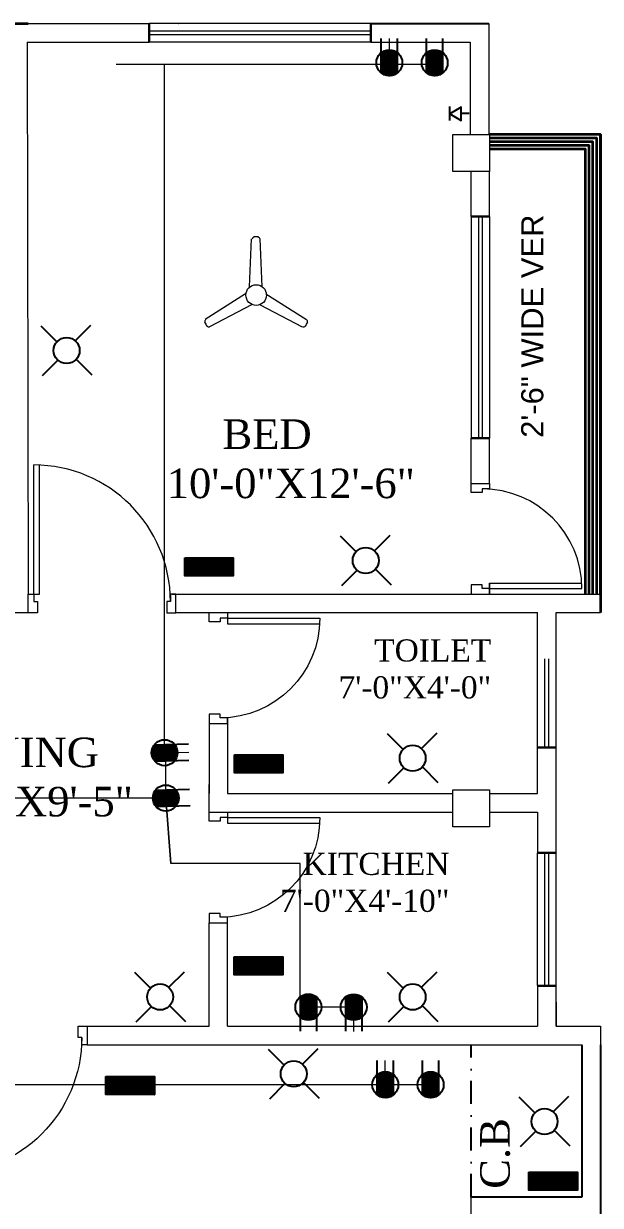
# Model space of a CAD drawing. Header units: inches. Extents: x 1582 to 2158, y 663 to 1214.
# Drawn here: x 2002.2 to 2158.5, y 894.3 to 1214.3 of the extents above; entities that cross this region are included whole.
import ezdxf

# ---------------------------------------------------------------- set-up
doc = ezdxf.new("R2010")
doc.units = ezdxf.units.IN
doc.header["$MEASUREMENT"] = 0
doc.linetypes.add('DASHDOT2', pattern=[0.5, 0.25, -0.125, 0, -0.125])
for name, color, linetype in [('2-Text', 7, 'Continuous'), ('Electrical', 130, 'Continuous'), ('PDF_dim', 4, 'Continuous')]:
    doc.layers.add(name, color=color, linetype=linetype)
for name, color, linetype, lineweight in [('DOOR', 252, 'Continuous', 15), ('FIXT', 1, 'Continuous', 9), ('illustr-TOILET FIXTURE', 204, 'Continuous', 9), ('sajib', 140, 'Continuous', 30), ('WALL', 253, 'Continuous', 35)]:
    doc.layers.add(name, color=color, linetype=linetype, lineweight=lineweight)
doc.layers.add('Ver', color=7, linetype='Continuous', lineweight=9, true_color=0x2618ec)
doc.styles.add('h6', font='arial.ttf', dxfattribs={"height": 6})
doc.styles.add('RS4', font='sylfaen.ttf', dxfattribs={"height": 12})

# ---------------------------------------------------------------- blocks, each defined once
blk = doc.blocks.new('GDFGD')
at = {"layer": 'DOOR'}
for p, q in [((-3036.95, 2150.78), (-3036.95, 2185.78)), ((-3035.45, 2150.78), (-3035.45, 2185.75)), ((-3036.95, 2150.78), (-3035.45, 2150.78))]:
    blk.add_line(p, q, dxfattribs=at)
for points in [[(-3038.45, 2150.78), (-3036.95, 2150.78), (-3036.95, 2148.78), (-3035.95, 2148.78), (-3035.95, 2145.78), (-3038.45, 2145.78)], [(-2998.45, 2150.78), (-2999.95, 2150.78), (-2999.95, 2148.78), (-3000.95, 2148.78), (-3000.95, 2145.78), (-2998.45, 2145.78)]]:
    blk.add_lwpolyline(points, close=True, dxfattribs=at)
blk.add_arc((-3036.95, 2148.78), 37, 0, 90, dxfattribs=at)
blk = doc.blocks.new('RTRTR')
at = {"layer": 'DOOR'}
for p, q in [((-723.21, 2222.65), (-723.21, 2247.61)), ((-721.71, 2222.65), (-721.71, 2247.65)), ((-721.71, 2222.65), (-723.21, 2222.65))]:
    blk.add_line(p, q, dxfattribs=at)
for points in [[(-750.21, 2222.65), (-748.71, 2222.65), (-748.71, 2220.65), (-747.71, 2220.65), (-747.71, 2217.65), (-750.21, 2217.65)], [(-720.21, 2222.65), (-721.71, 2222.65), (-721.71, 2220.65), (-722.71, 2220.65), (-722.71, 2217.65), (-720.21, 2217.65)]]:
    blk.add_lwpolyline(points, close=True, dxfattribs=at)
blk.add_arc((-721.71, 2220.65), 27, 90, 180, dxfattribs=at)
blk = doc.blocks.new('*U73')
at = {"layer": 'Electrical'}
blk.add_line((-2.12, -2.12), (2.12, 2.12), dxfattribs=at)
blk = doc.blocks.new('*U74')
at = {"layer": 'Electrical', "color": 0, "linetype": 'ByBlock', "lineweight": -2, "transparency": 16777216}
for p, rotation in [((326.73, 527.13), 90.00000000000001), ((326.98, 517.91), 180), ((336.2, 518.17), 270)]:
    blk.add_blockref('*U73', p, dxfattribs=dict(at, rotation=rotation))
blk.add_blockref('*U73', (335.94, 527.38), dxfattribs=at)
blk = doc.blocks.new('*U75')
at = {"layer": 'Electrical'}
blk.add_line((-2.12, -2.12), (2.12, 2.12), dxfattribs=at)
blk = doc.blocks.new('*U76')
at = {"layer": 'Electrical', "color": 0, "linetype": 'ByBlock', "lineweight": -2, "transparency": 16777216}
for p, rotation in [((326.73, 527.13), 90.00000000000001), ((326.98, 517.91), 180), ((336.2, 518.17), 270)]:
    blk.add_blockref('*U75', p, dxfattribs=dict(at, rotation=rotation))
blk.add_blockref('*U75', (335.94, 527.38), dxfattribs=at)
blk = doc.blocks.new('*U77')
at = {"layer": 'Electrical'}
blk.add_line((-2.12, -2.12), (2.12, 2.12), dxfattribs=at)
blk = doc.blocks.new('*U78')
at = {"layer": 'Electrical', "color": 0, "linetype": 'ByBlock', "lineweight": -2, "transparency": 16777216}
for p, rotation in [((326.73, 527.13), 90.00000000000001), ((326.98, 517.91), 180), ((336.2, 518.17), 270)]:
    blk.add_blockref('*U77', p, dxfattribs=dict(at, rotation=rotation))
blk.add_blockref('*U77', (335.94, 527.38), dxfattribs=at)
blk = doc.blocks.new('*U79')
at = {"layer": 'Electrical'}
blk.add_line((-2.12, -2.12), (2.12, 2.12), dxfattribs=at)
blk = doc.blocks.new('*U80')
at = {"layer": 'Electrical', "color": 0, "linetype": 'ByBlock', "lineweight": -2, "transparency": 16777216}
for p, rotation in [((326.73, 527.13), 90.00000000000001), ((326.98, 517.91), 180), ((336.2, 518.17), 270)]:
    blk.add_blockref('*U79', p, dxfattribs=dict(at, rotation=rotation))
blk.add_blockref('*U79', (335.94, 527.38), dxfattribs=at)
blk = doc.blocks.new('*U87')
at = {"layer": 'Electrical'}
blk.add_line((-2.12, -2.12), (2.12, 2.12), dxfattribs=at)
blk = doc.blocks.new('*U88')
at = {"layer": 'Electrical', "color": 0, "linetype": 'ByBlock', "lineweight": -2, "transparency": 16777216}
for p, rotation in [((326.73, 527.13), 90.00000000000001), ((326.98, 517.91), 180), ((336.2, 518.17), 270)]:
    blk.add_blockref('*U87', p, dxfattribs=dict(at, rotation=rotation))
blk.add_blockref('*U87', (335.94, 527.38), dxfattribs=at)
blk = doc.blocks.new('*U99')
at = {"layer": 'Electrical'}
blk.add_line((-2.12, -2.12), (2.12, 2.12), dxfattribs=at)
blk = doc.blocks.new('*U100')
at = {"layer": 'Electrical', "color": 0, "linetype": 'ByBlock', "lineweight": -2, "transparency": 16777216}
for p, rotation in [((326.73, 527.13), 90.00000000000001), ((326.98, 517.91), 180), ((336.2, 518.17), 270)]:
    blk.add_blockref('*U99', p, dxfattribs=dict(at, rotation=rotation))
blk.add_blockref('*U99', (335.94, 527.38), dxfattribs=at)
blk = doc.blocks.new('*U128')
at = {"layer": 'Electrical'}
blk.add_line((-2.12, -2.12), (2.12, 2.12), dxfattribs=at)
blk = doc.blocks.new('*U129')
at = {"layer": 'Electrical', "color": 0, "linetype": 'ByBlock', "lineweight": -2, "transparency": 16777216}
for p, rotation in [((326.73, 527.13), 90.00000000000001), ((326.98, 517.91), 180), ((336.2, 518.17), 270)]:
    blk.add_blockref('*U128', p, dxfattribs=dict(at, rotation=rotation))
blk.add_blockref('*U128', (335.94, 527.38), dxfattribs=at)

msp = doc.modelspace()

# ---------------------------------------------------------------- hatches: boundary and pattern name
at = {"layer": 'Electrical'}
h = msp.add_hatch(dxfattribs=at)
h.set_pattern_fill('ANSI31', color=256)
h.paths.add_polyline_path([(1720.04, 1204.68, 0.172491), (1717.82, 1205.47), (1717.82, 1198.43, 0.172491), (1720.04, 1199.22)])
h.paths.add_polyline_path([(1717.82, 1205.47, 0.172491), (1715.6, 1204.68), (1715.6, 1199.22, 0.172491), (1717.82, 1198.43)])
h.paths.add_polyline_path([(1732.32, 1204.68, 0.35556), (1727.88, 1204.68), (1727.88, 1199.22, 0.35556), (1732.32, 1199.22)])
h.paths.add_polyline_path([(1709.02, 1013.88), (1703.56, 1013.89, 0.172491), (1702.76, 1011.67), (1709.8, 1011.66, 0.172491)])
h.paths.add_polyline_path([(1709.8, 1011.66), (1702.76, 1011.67, 0.172491), (1703.55, 1009.45), (1709.01, 1009.44, 0.172491)])
h.paths.add_polyline_path([(1709.04, 1026.16), (1703.58, 1026.17, 0.172942), (1702.79, 1023.94, 0.172039), (1703.57, 1021.72), (1709.03, 1021.71, 0.172942), (1709.82, 1023.94, 0.172039)])
h.paths.add_polyline_path([(1635.4, 930.46, 0.172491), (1633.18, 929.67), (1633.18, 924.21, 0.172491), (1635.4, 923.42)])
h.paths.add_polyline_path([(1637.62, 929.67, 0.172491), (1635.4, 930.46), (1635.4, 923.42, 0.172491), (1637.62, 924.21)])
h.paths.add_polyline_path([(1649.9, 929.67, 0.35556), (1645.46, 929.67), (1645.46, 924.21, 0.35556), (1649.9, 924.21)])
h.paths.add_polyline_path([(1763.9, 1128.32, 0.005822), (1763.9, 1128.4), (1756.86, 1128.24, 0.172491), (1757.7, 1126.04), (1763.16, 1126.16, 0.166501)])
h.paths.add_polyline_path([(1756.86, 1128.32, 0.005822), (1756.86, 1128.24), (1763.9, 1128.4, 0.988423)])
h.paths.add_polyline_path([(1762.77, 1142.88), (1757.31, 1142.75, 0.166501), (1756.57, 1140.6, 0.178492), (1757.42, 1138.31), (1762.87, 1138.44, 0.166501), (1763.61, 1140.6, 0.178492)])
h.paths.add_polyline_path([(1872.1, 1124.2), (1866.65, 1124.2, 0.172657), (1865.85, 1121.98, 0.172325), (1866.64, 1119.76), (1872.1, 1119.76, 0.172657), (1872.89, 1121.98, 0.172325)])
h.paths.add_polyline_path([(1872.9, 1134.26), (1865.86, 1134.26, 0.172491), (1866.65, 1132.04), (1872.11, 1132.04, 0.172491)])
h.paths.add_polyline_path([(1872.11, 1136.48), (1866.65, 1136.48, 0.172491), (1865.86, 1134.26), (1872.9, 1134.26, 0.172491)])
h.paths.add_polyline_path([(1676.52, 950.7, 0.35556), (1672.08, 950.7), (1672.07, 945.25, 0.35556), (1676.51, 945.24)])
h.paths.add_polyline_path([(1686.58, 951.48, 0.172491), (1684.36, 950.69), (1684.35, 945.23, 0.172491), (1686.57, 944.44)])
h.paths.add_polyline_path([(1688.8, 950.69, 0.172491), (1686.58, 951.48), (1686.57, 944.44, 0.172491), (1688.79, 945.23)])
h.paths.add_polyline_path([(1787.47, 919.36), (1780.44, 919.43, 0.172491), (1781.21, 917.2), (1786.66, 917.14, 0.172491)])
h.paths.add_polyline_path([(1786.71, 921.59), (1781.25, 921.64, 0.172491), (1780.44, 919.43), (1787.47, 919.36, 0.172491)])
h.paths.add_polyline_path([(1787.59, 931.67, 0.169964), (1786.83, 933.86), (1781.37, 933.92, 0.175019), (1780.56, 931.67, 0.169964), (1781.33, 929.48), (1786.78, 929.42, 0.175019)])
h.paths.add_polyline_path([(2114.7, 929.67, 0.35556), (2110.26, 929.67), (2110.26, 924.21, 0.35556), (2114.7, 924.21)])
h.paths.add_polyline_path([(2102.42, 929.67, 0.172491), (2100.2, 930.46), (2100.2, 923.42, 0.172491), (2102.42, 924.21)])
h.paths.add_polyline_path([(2100.2, 930.46, 0.172491), (2097.98, 929.67), (2097.98, 924.21, 0.172491), (2100.2, 923.42)])
h.paths.add_polyline_path([(1938.97, 930.52), (1931.94, 930.52, 0.172491), (1932.73, 928.3), (1938.19, 928.3, 0.172491)])
h.paths.add_polyline_path([(1938.19, 932.74), (1932.73, 932.74, 0.172491), (1931.94, 930.52), (1938.97, 930.52, 0.172491)])
h.paths.add_polyline_path([(1938.97, 942.8, 0.172491), (1938.19, 945.02), (1932.73, 945.02, 0.172491), (1931.94, 942.8, 0.172491), (1932.73, 940.58), (1938.19, 940.58, 0.172491)])
h.paths.add_polyline_path([(2044.24, 1004.57, 0.179107), (2043.39, 1006.86), (2037.94, 1006.72, 0.165889), (2037.2, 1004.57, 0.179107), (2038.05, 1002.28), (2043.5, 1002.42, 0.165889)])
h.paths.add_polyline_path([(2043.92, 1016.85, 0.006418), (2043.92, 1016.94), (2036.89, 1016.76, 0.172491), (2037.73, 1014.56), (2043.19, 1014.7, 0.165889)])
h.paths.add_polyline_path([(2043.08, 1019.14), (2037.62, 1019, 0.165889), (2036.89, 1016.85, 0.006418), (2036.89, 1016.76), (2043.92, 1016.94, 0.172491)])
h.paths.add_polyline_path([(2101.29, 1207.19, 0.172491), (2099.07, 1206.4), (2099.07, 1200.94, 0.172491), (2101.29, 1200.15)])
h.paths.add_polyline_path([(2103.51, 1206.4, 0.172491), (2101.29, 1207.19), (2101.29, 1200.15, 0.172491), (2103.51, 1200.94)])
h.paths.add_polyline_path([(2115.79, 1206.4, 0.35556), (2111.35, 1206.4), (2111.35, 1200.94, 0.35556), (2115.79, 1200.94)])
h = msp.add_hatch(dxfattribs=at)
h.set_pattern_fill('ANSI31', color=256)
h.set_pattern_definition([(45, (366.70776, 3.36788), (-0.088388348, 0.088388348), [])])
h.paths.add_polyline_path([(2059.01, 1069.56), (2045.87, 1069.56), (2045.87, 1064.71), (2059.01, 1064.71)])
h = msp.add_hatch(dxfattribs=at)
h.set_pattern_fill('ANSI31', color=256)
h.set_pattern_definition([(45, (380.15911, -49.92871), (-0.088388348, 0.088388348), [])])
h.paths.add_polyline_path([(2072.46, 1016.26), (2059.32, 1016.26), (2059.32, 1011.41), (2072.46, 1011.41)])
h = msp.add_hatch(dxfattribs=at)
h.set_pattern_fill('ANSI31', color=256)
h.set_pattern_definition([(45, (380.13119, -104.63006), (-0.088388348, 0.088388348), [])])
h.paths.add_polyline_path([(2072.43, 961.56), (2059.29, 961.56), (2059.29, 956.71), (2072.43, 956.71)])
h = msp.add_hatch(dxfattribs=at)
h.set_pattern_fill('ANSI31', color=256)
h.set_pattern_definition([(45, (345.36387, -137.06251), (-0.088388348, 0.088388348), [])])
h.paths.add_polyline_path([(2037.67, 929.13), (2024.52, 929.13), (2024.52, 924.28), (2037.67, 924.28)])
h = msp.add_hatch(dxfattribs=at)
h.set_pattern_fill('ANSI31', color=256)
h.set_pattern_definition([(45, (459.94907, -162.91697), (-0.088388348, 0.088388348), [])])
h.paths.add_polyline_path([(2152.25, 903.27), (2139.11, 903.27), (2139.11, 898.42), (2152.25, 898.42)])
at = {"layer": 'FIXT', "true_color": 0xadddf7}
h = msp.add_hatch(dxfattribs=at)
h.set_pattern_fill('ANSI31', color=141)
h.paths.add_polyline_path([(2093.85, 950.69, 0.172491), (2091.63, 951.48), (2091.62, 944.44, 0.172491), (2093.84, 945.23)])
h.paths.add_polyline_path([(2091.63, 951.48, 0.172491), (2089.41, 950.69), (2089.4, 945.23, 0.172491), (2091.62, 944.44)])
h.paths.add_polyline_path([(2072.43, 961.57), (2059.29, 961.57), (2059.29, 956.72), (2072.43, 956.72)])
at = {"layer": 'FIXT'}
h = msp.add_hatch(dxfattribs=at)
h.set_pattern_fill('ANSI31', color=4)
h.paths.add_polyline_path([(2081.57, 950.7, 0.35556), (2077.13, 950.7), (2077.12, 945.25, 0.35556), (2081.56, 945.24)])

# ---------------------------------------------------------------- linework, layer by layer
for p, q in [((2117.68, 1188.02), (2117.68, 1191.79)), ((2120.8, 1190.02), (2122.88, 1190.02))]:
    msp.add_line(p, q)
msp.add_lwpolyline([(2117.66, 1189.87), (2120.79, 1188.06), (2120.79, 1191.68)], close=True)
at = {"layer": 'Electrical'}
for p, q in [((2099.07, 1200.94), (2099.07, 1210.2)), ((2103.51, 1200.94), (2103.51, 1210.2)), ((2111.35, 1200.94), (2111.35, 1210.2)), ((2115.79, 1200.94), (2115.79, 1210.2)), ((2037.62, 1019), (2046.87, 1019.23)), ((2037.73, 1014.56), (2046.99, 1014.79)), ((2037.94, 1006.72), (2047.19, 1006.96)), ((2038.05, 1002.28), (2047.3, 1002.52)), ((2077.13, 950.7), (2077.12, 941.45)), ((2081.57, 950.7), (2081.56, 941.44)), ((2089.41, 950.69), (2089.4, 941.44)), ((2093.85, 950.69), (2093.84, 941.43)), ((2097.98, 924.21), (2097.98, 933.46)), ((2102.42, 924.21), (2102.42, 933.46)), ((2110.26, 924.21), (2110.26, 933.46)), ((2114.7, 924.21), (2114.7, 933.46))]:
    msp.add_line(p, q, dxfattribs=at)
for points in [[(2045.87, 1069.57), (2059.01, 1069.57), (2059.01, 1064.71), (2045.87, 1064.71)], [(2059.32, 1016.27), (2072.46, 1016.27), (2072.46, 1011.42), (2059.32, 1011.42)], [(2059.29, 961.57), (2072.43, 961.57), (2072.43, 956.72), (2059.29, 956.72)], [(2024.53, 929.14), (2037.67, 929.14), (2037.67, 924.28), (2024.53, 924.28)], [(2139.11, 903.28), (2152.25, 903.28), (2152.25, 898.43), (2139.11, 898.43)]]:
    msp.add_lwpolyline(points, close=True, dxfattribs=at)
for centre in [(2101.29, 1203.67), (2113.57, 1203.67), (2013.86, 1125.75), (2094.89, 1068.89), (2040.4, 1016.85), (2107.61, 1015.34), (2040.72, 1004.57), (2039.18, 950.7), (2107.61, 950.7), (2079.35, 947.97), (2091.63, 947.96), (2075.38, 929.89), (2100.2, 926.94), (2112.48, 926.94), (2143.35, 916.96)]:
    msp.add_circle(centre, 3.52, dxfattribs=at)
at = {"layer": 'FIXT'}
for p, q in [((2101.29, 1200.15), (2101.29, 1210.25)), ((2099.07, 1203.22), (2027.32, 1203.22)), ((2040.4, 1016.85), (2040.4, 1203.22)), ((2113.41, 1203.22), (2099.07, 1203.22)), ((2036.89, 1016.76), (2046.98, 1017.01)), ((2040.72, 1004.57), (2040.72, 1016.89)), ((2040.72, 1004.57), (1937.75, 1004.57)), ((2042.1, 986.82), (2040.72, 1004.57)), ((2040.72, 1004.57), (2042.1, 986.82)), ((2077.13, 986.82), (2042.1, 986.82)), ((2077.13, 947.97), (2077.13, 986.82)), ((2091.63, 951.48), (2091.62, 941.38)), ((2091.63, 947.96), (2077.13, 947.97)), ((2100.2, 923.42), (2100.2, 933.52)), ((2100.2, 926.94), (1999.35, 926.94)), ((2112.48, 926.94), (2100.2, 926.94))]:
    msp.add_line(p, q, dxfattribs=at)
at = {"layer": 'illustr-TOILET FIXTURE', "linetype": 'ByBlock'}
for p, q in [((2096.26, 1214.27), (2036.26, 1214.27)), ((2096.26, 1214.27), (2036.26, 1214.27)), ((2096.26, 1212.27), (2036.26, 1212.27)), ((2096.26, 1212.27), (2036.26, 1212.27)), ((2096.26, 1211.27), (2036.26, 1211.27)), ((2096.26, 1211.27), (2036.26, 1211.27)), ((2096.26, 1209.27), (2036.26, 1209.27)), ((2096.26, 1209.27), (2036.26, 1209.27)), ((2123.46, 1162.02), (2123.46, 1102.02)), ((2123.46, 1162.02), (2123.46, 1102.02)), ((2125.46, 1162.02), (2125.46, 1102.02)), ((2125.46, 1162.02), (2125.46, 1102.02)), ((2126.46, 1162.02), (2126.46, 1102.02)), ((2126.46, 1162.02), (2126.46, 1102.02)), ((2128.46, 1162.02), (2128.46, 1102.02)), ((2128.46, 1162.02), (2128.46, 1102.02)), ((2141.46, 1018.27), (2141.46, 1042.27)), ((2141.46, 1018.27), (2141.46, 1042.27)), ((2143.46, 1018.27), (2143.46, 1042.27)), ((2143.46, 1018.27), (2143.46, 1042.27)), ((2144.46, 1018.27), (2144.46, 1042.27)), ((2144.46, 1018.27), (2144.46, 1042.27)), ((2146.46, 1018.27), (2146.46, 1042.27)), ((2146.46, 1018.27), (2146.46, 1042.27)), ((2141.46, 953.77), (2141.46, 989.77)), ((2141.46, 953.77), (2141.46, 989.77)), ((2143.46, 953.77), (2143.46, 989.77)), ((2143.46, 953.77), (2143.46, 989.77)), ((2144.46, 953.77), (2144.46, 989.77)), ((2144.46, 953.77), (2144.46, 989.77)), ((2146.46, 953.77), (2146.46, 989.77)), ((2146.46, 953.77), (2146.46, 989.77))]:
    msp.add_line(p, q, dxfattribs=at)
at = {"layer": 'PDF_dim', "lineweight": 18}
for points in [[(2063.42, 1142.98), (2063.99, 1155.99)], [(2066.85, 1142.98), (2066.28, 1155.99)], [(2062.28, 1141.13), (2051.42, 1134.13)], [(2067.85, 1141.13), (2078.85, 1134.13)], [(2063.99, 1138.13), (2052.56, 1132.13)], [(2066.28, 1138.13), (2077.71, 1132.13)]]:
    msp.add_lwpolyline(points, dxfattribs=at)
msp.add_circle((2065.21, 1140.77), 2.79, dxfattribs=at)
for centre, radius, start, end in [((2064.63, 1155.92), 0.5, 92.2027, 177.6051), ((2065.21, 1140.77), 15.79, 87.7974, 92.2026), ((2065.78, 1155.92), 0.5, 2.3949, 87.7973), ((2065.21, 1140.77), 15.79, 207.7956, 212.2062), ((2051.77, 1133.63), 0.5, 122.3931, 207.7955), ((2065.2, 1140.77), 15.79, 327.7938, 332.2044), ((2078.64, 1133.63), 0.5, 332.2045, 57.6069), ((2052.35, 1132.63), 0.5, 212.2064, 297.6086), ((2078.06, 1132.63), 0.5, 242.3914, 327.7936)]:
    msp.add_arc(centre, radius, start, end, dxfattribs=at)
at = {"layer": 'sajib', "ltscale": 25}
for p, q in [((2036.26, 1209.27), (2036.26, 1214.27)), ((2036.26, 1214.27), (2036.26, 1209.27)), ((2096.32, 1214.27), (2096.32, 1209.27)), ((2096.32, 1209.27), (2096.32, 1214.27)), ((2123.46, 1162.08), (2128.46, 1162.08)), ((2128.46, 1162.08), (2123.46, 1162.08)), ((2128.46, 1102.02), (2123.46, 1102.02)), ((2123.46, 1102.02), (2128.46, 1102.02)), ((2141.46, 1018.21), (2146.46, 1018.21)), ((2146.46, 1018.21), (2141.46, 1018.21)), ((2146.46, 989.77), (2141.46, 989.77)), ((2141.46, 989.77), (2146.46, 989.77)), ((2141.46, 953.71), (2146.46, 953.71)), ((2146.46, 953.71), (2141.46, 953.71))]:
    msp.add_line(p, q, dxfattribs=at)
at = {"layer": 'Ver', "ltscale": 25}
for p, q in [((1998.21, 1214.27), (2036.26, 1214.27)), ((2044.06, 1214.27), (2044.13, 1214.27)), ((2054.76, 1214.27), (2054.76, 1214.27)), ((2096.32, 1214.27), (2098.77, 1214.27)), ((2128.21, 1214.27), (2128.21, 1184.27)), ((2003.21, 1209.27), (2003.46, 1059.77)), ((2003.21, 1209.27), (2036.26, 1209.27)), ((2096.32, 1209.27), (2123.21, 1209.27)), ((2123.21, 1209.27), (2123.21, 1184.27)), ((2123.46, 1162.08), (2123.46, 1174.27)), ((2128.46, 1162.08), (2128.46, 1174.27)), ((2123.46, 1120.52), (2123.46, 1120.52)), ((2123.46, 1089.77), (2123.46, 1102.02)), ((2128.46, 1089.77), (2128.46, 1102.02)), ((2128.46, 1089.77), (2128.46, 1088.2)), ((2128.46, 1062.77), (2128.46, 1059.77)), ((2042.46, 1059.77), (2123.46, 1059.77)), ((2123.46, 1062.27), (2123.46, 1059.77)), ((2128.46, 1059.77), (2158.46, 1059.77)), ((1998.46, 1054.77), (2003.46, 1054.77)), ((2043.46, 1054.77), (2052.46, 1054.77)), ((2057.46, 1054.77), (2141.46, 1054.77)), ((2141.46, 1042.27), (2141.46, 1054.77)), ((2146.46, 1054.77), (2158.46, 1054.77)), ((2146.46, 1042.27), (2146.46, 1054.77)), ((2052.46, 1027.27), (2052.46, 1005.77)), ((2052.46, 1027.27), (2052.46, 1005.77)), ((2057.46, 1026.34), (2057.46, 1005.77)), ((2057.46, 1026.34), (2057.46, 1005.77)), ((2141.46, 1023.77), (2141.46, 1023.77)), ((2141.46, 1005.77), (2141.46, 1018.21)), ((2146.46, 989.77), (2146.46, 1018.21)), ((2052.46, 1000.77), (2052.46, 1008.27)), ((2057.46, 1005.77), (2118.46, 1005.77)), ((2128.46, 1005.77), (2141.46, 1005.77)), ((2057.46, 1000.77), (2118.46, 1000.77)), ((2128.46, 1000.77), (2141.46, 1000.77)), ((2141.46, 1000.77), (2141.46, 989.77)), ((2052.46, 942.77), (2052.46, 970.77)), ((2057.46, 942.77), (2057.46, 970.77)), ((2141.46, 959.27), (2141.46, 959.27)), ((2141.46, 953.71), (2141.46, 942.77)), ((2146.46, 942.77), (2146.46, 953.71)), ((2141.46, 949.27), (2141.46, 942.77)), ((2146.46, 949.27), (2146.46, 942.77)), ((2146.46, 949.27), (2146.46, 942.77)), ((2019.46, 942.77), (2052.46, 942.77)), ((2057.46, 942.77), (2141.46, 942.77)), ((2146.46, 942.77), (2158.46, 942.77)), ((2158.46, 942.77), (2158.46, 937.77)), ((2019.46, 937.77), (2153.46, 937.77)), ((2123.46, 886.52), (2123.46, 896.52))]:
    msp.add_line(p, q, dxfattribs=at)
at = {"layer": 'Ver', "lineweight": 25, "ltscale": 25}
for p, q in [((2096.32, 1214.27), (2128.21, 1214.27)), ((2153.46, 937.77), (2153.46, 896.52)), ((2158.46, 937.77), (2158.46, 891.52)), ((2153.46, 896.52), (2123.46, 896.52))]:
    msp.add_line(p, q, dxfattribs=at)
at = {"layer": 'Ver', "color": 0, "linetype": 'DASHDOT2', "lineweight": 25, "ltscale": 25}
msp.add_line((2123.46, 896.52), (2123.46, 937.77), dxfattribs=at)
at = {"layer": 'Ver', "color": 1, "ltscale": 25}
for points in [[(2128.46, 1174.27), (2118.46, 1174.27), (2118.46, 1184.27), (2128.46, 1184.27)], [(2128.46, 996.77), (2118.46, 996.77), (2118.46, 1006.77), (2128.46, 1006.77)]]:
    msp.add_lwpolyline(points, close=True, dxfattribs=at)
at = {"layer": 'WALL'}
msp.add_line((2158.46, 1184.27), (2158.46, 1054.77), dxfattribs=at)
for points in [[(1878.96, 1214.27), (2003.41, 1214.27)], [(2158.46, 1059.77), (2158.46, 1184.27), (2128.46, 1184.27)], [(2157.46, 1059.77), (2157.46, 1183.27), (2128.46, 1183.27)], [(2156.46, 1059.77), (2156.46, 1182.27), (2128.46, 1182.27)], [(2155.46, 1059.77), (2155.46, 1181.27), (2128.46, 1181.27)], [(2154.46, 1059.77), (2154.46, 1180.27), (2128.46, 1180.27)]]:
    msp.add_lwpolyline(points, dxfattribs=at)

# ---------------------------------------------------------------- block references
at = {"layer": 'Electrical'}
for name, p in [('*U74', (1682.4, 603.1)), ('*U129', (1763.43, 546.24)), ('*U76', (1776.15, 492.69)), ('*U88', (1707.72, 428.05)), ('*U78', (1776.15, 428.05)), ('*U80', (1743.92, 407.24)), ('*U100', (1811.89, 394.31))]:
    msp.add_blockref(name, p, dxfattribs=at)
at = {"layer": 'WALL', "color": 0}
msp.add_blockref('GDFGD', (5041.92, -1091.02), dxfattribs=at)
at = {"layer": 'WALL', "color": 0, "rotation": 270}
msp.add_blockref('RTRTR', (-94.19, 339.56), dxfattribs=at)
at = {"layer": 'WALL', "color": 0, "xscale": -1}
for name, p, rotation in [('RTRTR', (-165.19, 1774.98), 270), ('RTRTR', (-165.19, 1720.98), 270), ('GDFGD', (5017.92, 3088.55), 180)]:
    msp.add_blockref(name, p, dxfattribs=dict(at, rotation=rotation))

# ---------------------------------------------------------------- texts
at = {"layer": '2-Text', "lineweight": -2, "insert": (2143.09, 1132.34), "char_height": 6, "width": 106.7874, "attachment_point": 8, "rotation": 90, "style": 'h6'}
msp.add_mtext('2\'-6" WIDE VER', dxfattribs=at)
at = {"layer": '2-Text', "lineweight": -2, "ltscale": 25, "width": 139.4243, "style": 'RS4'}
for s, insert, char_height, attachment_point in [('     BED\\P10\'-0"X12\'-6"', (2040.98, 1107.11), 8, 1), ('  TOILET\\P7\'-0"X4\'-0"', (2128.9, 1047.54), 6, 3), ('   DINING\\P10\'-3"X9\'-5"', (1970.62, 1020.94), 8, 1), ('  KITCHEN\\P7\'-0"X4\'-10"', (2117.57, 989.75), 6, 3)]:
    msp.add_mtext(s, dxfattribs=dict(at, insert=insert, char_height=char_height, attachment_point=attachment_point))
at = {"layer": '2-Text', "lineweight": -2, "ltscale": 25, "insert": (2134.07, 898.76), "char_height": 8, "attachment_point": 7, "rotation": 90, "style": 'RS4'}
msp.add_mtext_dynamic_manual_height_columns('C.B', width=36.0912, gutter_width=60, heights=[0], dxfattribs=at)

doc.saveas('drawing.dxf')
